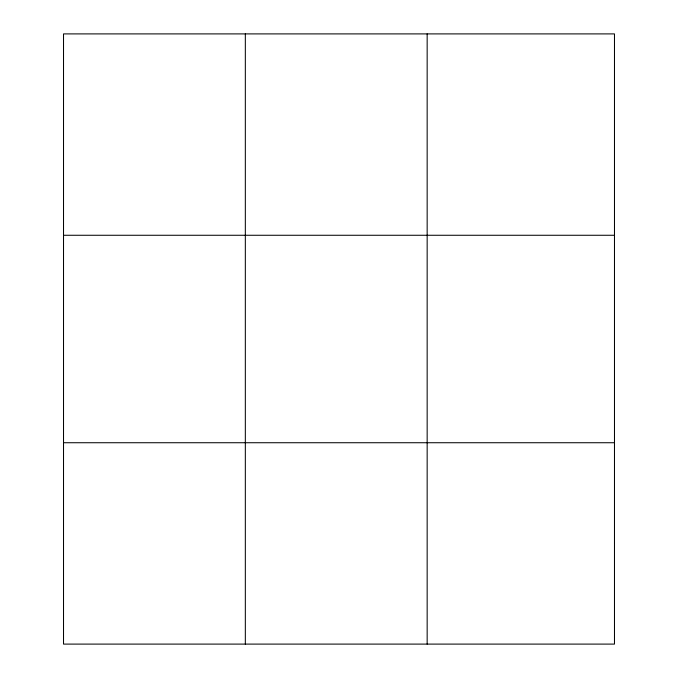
<?xml version="1.0" encoding="UTF-8"?>
<svg xmlns="http://www.w3.org/2000/svg" width="678" height="678" viewBox="0 0 678 678"><rect width="100%" height="100%" fill="white"/><g stroke="black" fill="none" stroke-linecap="round" stroke-linejoin="round"><path stroke-width="1.02" d="M245.334 33.9L245.334 644.1M427.157 33.9L427.157 644.1M63.52 235.266L614.48 235.266M63.52 442.734L614.48 442.734M614.48 543.417L614.48 644.1L63.52 644.1L63.52 33.9L614.48 33.9L614.48 543.417"/></g></svg>
